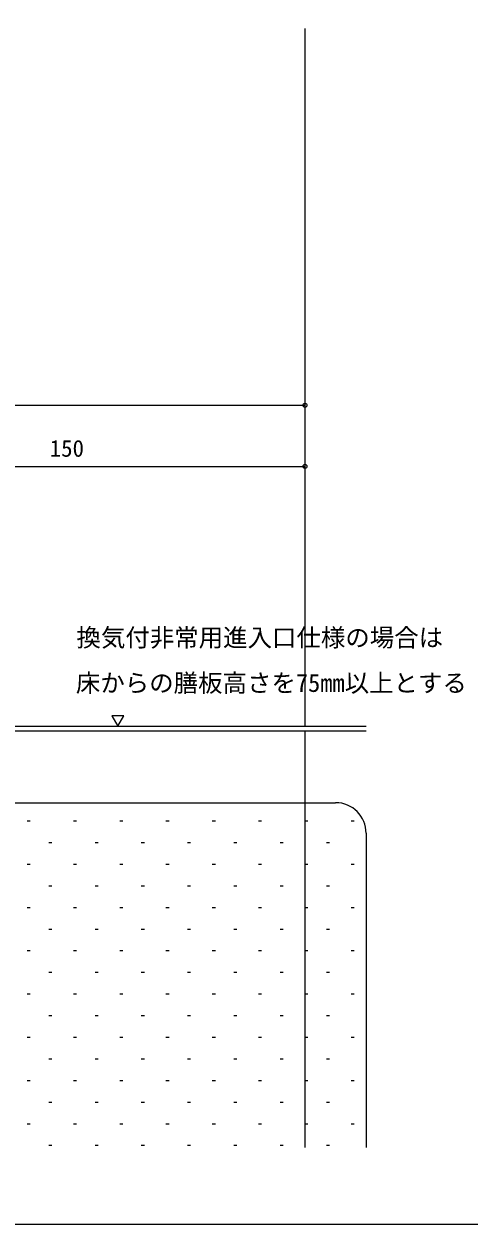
# Model space of a CAD drawing. Units: millimetres, scale not verified. Extents: x -960 to 961, y -419 to 416.
# Drawn here: x -351.4 to -205.7, y -418.9 to -26.4 of the extents above; entities that cross this region are included whole.
import ezdxf
from ezdxf.enums import TextEntityAlignment as Align

# ---------------------------------------------------------------- set-up
doc = ezdxf.new("R2010")
doc.units = ezdxf.units.MM
doc.header["$LTSCALE"] = 2
for name, color, linetype in [('0-1_USER1', 3, 'Continuous'), ('0-4_YKK_12', 2, 'Continuous'), ('0-5_YKK_13', 4, 'Continuous'), ('0-7_YKK_D', 6, 'Continuous'), ('0-8_YKK_ZWAK', 7, 'Continuous'), ('0-9_YSS_K', 3, 'Continuous')]:
    doc.layers.add(name, color=color, linetype=linetype)
doc.styles.add('ＭＳ ゴシック', font='')
doc.styles.get('ＭＳ ゴシック').set_extended_font_data('MS Gothic')

msp = doc.modelspace()

# ---------------------------------------------------------------- linework, layer by layer
at = {"layer": '0-1_USER1'}
msp.add_lwpolyline([(-320.655, -256.1), (-318.707, -252.725), (-322.604, -252.725)], close=True, dxfattribs=at)
at = {"layer": '0-4_YKK_12'}
for p, q in [((-259.4, -256.1), (-259.4, -27.9)), ((-259.4, -281.1), (-259.4, -257.7)), ((-259.4, -393.9), (-259.4, -281.1))]:
    msp.add_line(p, q, dxfattribs=at)
at = {"layer": '0-5_YKK_13'}
msp.add_line((-407.8, -256.1), (-239.401, -256.1), dxfattribs=at)
msp.add_lwpolyline([(-239.401, -257.7), (-407.8, -257.7), (-407.8, -267.8)], dxfattribs=at)
at = {"layer": '0-7_YKK_D'}
for p, q in [((-509.4, -151.1), (-259.4, -151.1)), ((-409.4, -171.1), (-259.4, -171.1))]:
    msp.add_line(p, q, dxfattribs=at)
for centre in [(-259.4, -151.1), (-259.4, -171.1)]:
    msp.add_circle(centre, 0.637, dxfattribs=at)
at = {"layer": '0-8_YKK_ZWAK'}
msp.add_lwpolyline([(-959.4, -418.9), (960.6, -418.9), (960.6, 381.1)], dxfattribs=at)
at = {"layer": '0-9_YSS_K'}
for p, q in [((-389.4, -281.1), (-249.401, -281.1)), ((-350.356, -287.039), (-349.356, -287.039)), ((-335.206, -287.039), (-334.206, -287.039)), ((-320.056, -287.039), (-319.056, -287.039)), ((-304.906, -287.039), (-303.906, -287.039)), ((-289.756, -287.039), (-288.756, -287.039)), ((-274.606, -287.039), (-273.606, -287.039)), ((-259.456, -287.039), (-258.456, -287.039)), ((-244.306, -287.039), (-243.306, -287.039)), ((-343.281, -294.114), (-342.281, -294.114)), ((-328.131, -294.114), (-327.131, -294.114)), ((-312.981, -294.114), (-311.981, -294.114)), ((-297.831, -294.114), (-296.831, -294.114)), ((-282.681, -294.114), (-281.681, -294.114)), ((-267.531, -294.114), (-266.531, -294.114)), ((-252.381, -294.114), (-251.381, -294.114)), ((-239.401, -291.1), (-239.401, -393.9)), ((-350.356, -301.189), (-349.356, -301.189)), ((-335.206, -301.189), (-334.206, -301.189)), ((-320.056, -301.189), (-319.056, -301.189)), ((-304.906, -301.189), (-303.906, -301.189)), ((-289.756, -301.189), (-288.756, -301.189)), ((-274.606, -301.189), (-273.606, -301.189)), ((-259.456, -301.189), (-258.456, -301.189)), ((-244.306, -301.189), (-243.306, -301.189)), ((-343.281, -308.264), (-342.281, -308.264)), ((-328.131, -308.264), (-327.131, -308.264)), ((-312.981, -308.264), (-311.981, -308.264)), ((-297.831, -308.264), (-296.831, -308.264)), ((-282.681, -308.264), (-281.681, -308.264)), ((-267.531, -308.264), (-266.531, -308.264)), ((-252.381, -308.264), (-251.381, -308.264)), ((-350.356, -315.339), (-349.356, -315.339)), ((-335.206, -315.339), (-334.206, -315.339)), ((-320.056, -315.339), (-319.056, -315.339)), ((-304.906, -315.339), (-303.906, -315.339)), ((-289.756, -315.339), (-288.756, -315.339)), ((-274.606, -315.339), (-273.606, -315.339)), ((-259.456, -315.339), (-258.456, -315.339)), ((-244.306, -315.339), (-243.306, -315.339)), ((-343.281, -322.414), (-342.281, -322.414)), ((-328.131, -322.414), (-327.131, -322.414)), ((-312.981, -322.414), (-311.981, -322.414)), ((-297.831, -322.414), (-296.831, -322.414)), ((-282.681, -322.414), (-281.681, -322.414)), ((-267.531, -322.414), (-266.531, -322.414)), ((-252.381, -322.414), (-251.381, -322.414)), ((-350.356, -329.489), (-349.356, -329.489)), ((-335.206, -329.489), (-334.206, -329.489)), ((-320.056, -329.489), (-319.056, -329.489)), ((-304.906, -329.489), (-303.906, -329.489)), ((-289.756, -329.489), (-288.756, -329.489)), ((-274.606, -329.489), (-273.606, -329.489)), ((-259.456, -329.489), (-258.456, -329.489)), ((-244.306, -329.489), (-243.306, -329.489)), ((-343.281, -336.564), (-342.281, -336.564)), ((-328.131, -336.564), (-327.131, -336.564)), ((-312.981, -336.564), (-311.981, -336.564)), ((-297.831, -336.564), (-296.831, -336.564)), ((-282.681, -336.564), (-281.681, -336.564)), ((-267.531, -336.564), (-266.531, -336.564)), ((-252.381, -336.564), (-251.381, -336.564)), ((-350.356, -343.639), (-349.356, -343.639)), ((-335.206, -343.639), (-334.206, -343.639)), ((-320.056, -343.639), (-319.056, -343.639)), ((-304.906, -343.639), (-303.906, -343.639)), ((-289.756, -343.639), (-288.756, -343.639)), ((-274.606, -343.639), (-273.606, -343.639)), ((-259.456, -343.639), (-258.456, -343.639)), ((-244.306, -343.639), (-243.306, -343.639)), ((-343.281, -350.714), (-342.281, -350.714)), ((-328.131, -350.714), (-327.131, -350.714)), ((-312.981, -350.714), (-311.981, -350.714)), ((-297.831, -350.714), (-296.831, -350.714)), ((-282.681, -350.714), (-281.681, -350.714)), ((-267.531, -350.714), (-266.531, -350.714)), ((-252.381, -350.714), (-251.381, -350.714)), ((-350.356, -357.789), (-349.356, -357.789)), ((-335.206, -357.789), (-334.206, -357.789)), ((-320.056, -357.789), (-319.056, -357.789)), ((-304.906, -357.789), (-303.906, -357.789)), ((-289.756, -357.789), (-288.756, -357.789)), ((-274.606, -357.789), (-273.606, -357.789)), ((-259.456, -357.789), (-258.456, -357.789)), ((-244.306, -357.789), (-243.306, -357.789)), ((-343.281, -364.864), (-342.281, -364.864)), ((-328.131, -364.864), (-327.131, -364.864)), ((-312.981, -364.864), (-311.981, -364.864)), ((-297.831, -364.864), (-296.831, -364.864)), ((-282.681, -364.864), (-281.681, -364.864)), ((-267.531, -364.864), (-266.531, -364.864)), ((-252.381, -364.864), (-251.381, -364.864)), ((-350.356, -371.939), (-349.356, -371.939)), ((-335.206, -371.939), (-334.206, -371.939)), ((-320.056, -371.939), (-319.056, -371.939)), ((-304.906, -371.939), (-303.906, -371.939)), ((-289.756, -371.939), (-288.756, -371.939)), ((-274.606, -371.939), (-273.606, -371.939)), ((-259.456, -371.939), (-258.456, -371.939)), ((-244.306, -371.939), (-243.306, -371.939)), ((-343.281, -379.014), (-342.281, -379.014)), ((-328.131, -379.014), (-327.131, -379.014)), ((-312.981, -379.014), (-311.981, -379.014)), ((-297.831, -379.014), (-296.831, -379.014)), ((-282.681, -379.014), (-281.681, -379.014)), ((-267.531, -379.014), (-266.531, -379.014)), ((-252.381, -379.014), (-251.381, -379.014)), ((-350.356, -386.089), (-349.356, -386.089)), ((-335.206, -386.089), (-334.206, -386.089)), ((-320.056, -386.089), (-319.056, -386.089)), ((-304.906, -386.089), (-303.906, -386.089)), ((-289.756, -386.089), (-288.756, -386.089)), ((-274.606, -386.089), (-273.606, -386.089)), ((-259.456, -386.089), (-258.456, -386.089)), ((-244.306, -386.089), (-243.306, -386.089)), ((-343.281, -393.164), (-342.281, -393.164)), ((-328.131, -393.164), (-327.131, -393.164)), ((-312.981, -393.164), (-311.981, -393.164)), ((-297.831, -393.164), (-296.831, -393.164)), ((-282.681, -393.164), (-281.681, -393.164)), ((-267.531, -393.164), (-266.531, -393.164)), ((-252.381, -393.164), (-251.381, -393.164))]:
    msp.add_line(p, q, dxfattribs=at)
msp.add_arc((-249.401, -291.1), 10, 0, 90, dxfattribs=at)

# ---------------------------------------------------------------- texts
at = {"layer": '0-1_USER1', "style": 'ＭＳ ゴシック'}
for s, p in [('換気付非常用進入口仕様の場合は', (-334.21, -231.787)), ('床からの膳板高さを75mm以上とする', (-334.392, -246.62))]:
    msp.add_text(s, height=5.865, dxfattribs=at).set_placement(p, align=Align.BOTTOM_LEFT)
at = {"layer": '0-7_YKK_D', "style": 'ＭＳ ゴシック'}
msp.add_text('150', height=5.499, dxfattribs=at).set_placement((-342.965, -169.6), align=Align.BOTTOM_LEFT)

doc.saveas('drawing.dxf')
